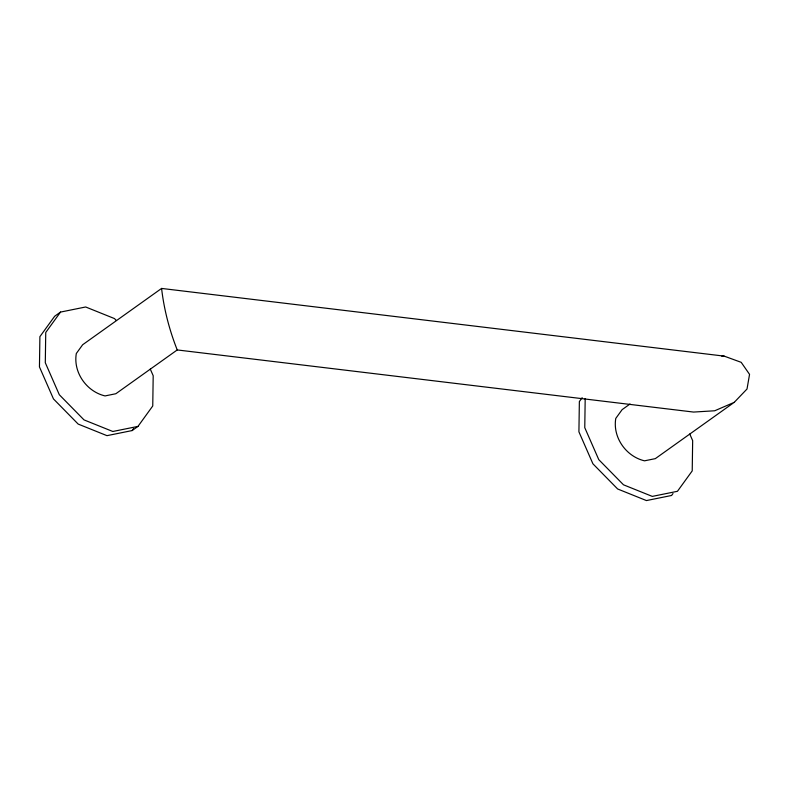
<?xml version="1.0" encoding="UTF-8"?>
<svg xmlns="http://www.w3.org/2000/svg" width="789" height="789" viewBox="0 0 789 789"><rect width="100%" height="100%" fill="white"/><g stroke="black" fill="none" stroke-linecap="round" stroke-linejoin="round"><path stroke-width="1.18" d="M585.191 398.603L584.767 427.658L598.782 459.652L623.497 484.811L652.286 496.399L677.445 491.3L692.219 470.895L692.663 440.637L689.764 434.019M116.17 320.304L114.464 318.569L85.676 306.98L60.516 312.079L45.742 332.485L45.298 362.743L59.313 394.737L84.028 419.906L112.817 431.484L137.976 426.395L152.75 405.98L153.194 375.732L150.295 369.104M60.516 312.079L54.668 316.251L39.894 336.656L39.45 366.915L53.465 398.909L78.18 424.078L106.969 435.656L132.128 430.567L133.528 428.624M582.174 397.676L579.363 401.571L578.919 431.83L592.933 463.824L617.649 488.983L646.438 500.571L671.597 495.472L673.007 493.529M734.253 402.331L747.015 389.007L749.55 374.361L741.196 362.329L724.184 356.125L161.587 288.429L82.648 344.744L76.316 353.492C73.042 372.378 86.563 391.61 105.065 395.92L115.845 393.731L177.239 349.941L693.59 412.065L714.706 410.773L734.253 402.331L655.314 458.646L644.534 460.825C626.042 456.525 612.511 437.284 615.785 418.397L622.117 409.649L630.036 403.998M132.128 430.567L137.976 426.395M721.836 356.263L724.184 356.125M177.239 349.941C169.467 330.364 163.994 309.357 161.587 288.429"/></g></svg>
